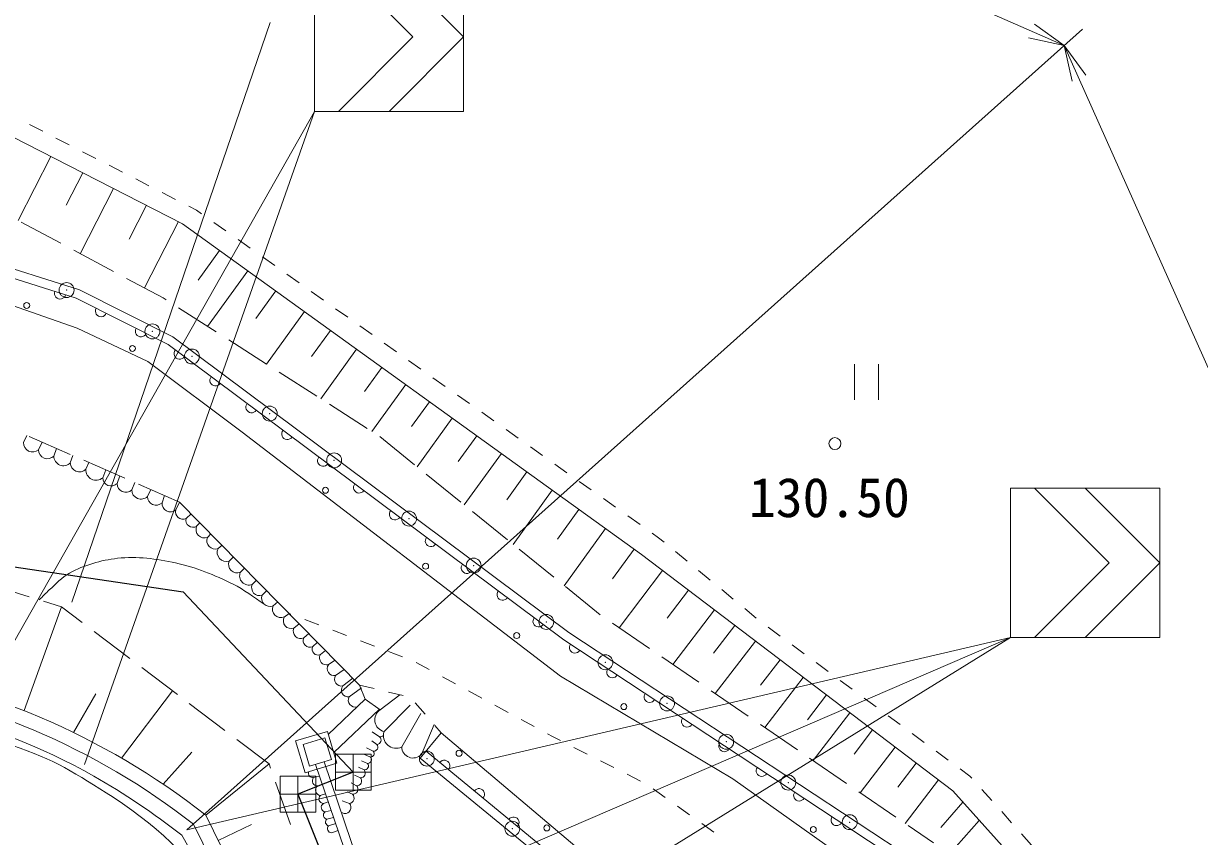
# Model space of a CAD drawing. Units: millimetres, scale not verified. Extents: x 40000 to 680000, y 20000 to 380000.
# Drawn here: x 446897 to 486291, y 314442 to 341670 of the extents above; entities that cross this region are included whole.
import ezdxf
from ezdxf.enums import TextEntityAlignment as Align

# ---------------------------------------------------------------- set-up
doc = ezdxf.new("R2010")
doc.units = ezdxf.units.MM
doc.header["$LTSCALE"] = 1000
doc.header["$PDMODE"] = 32
doc.header["$PDSIZE"] = 500
for name, color, linetype, lineweight in [('M-BGD', 7, 'Continuous', 13), ('M-BMK-ROW', 30, 'Continuous', 13), ('M-STR-HTXT', 7, 'Continuous', 13), ('M-STR-STRC', 7, 'Continuous', 13)]:
    doc.layers.add(name, color=color, linetype=linetype, lineweight=lineweight)
doc.styles.add('ＭＳ ゴシック', font='')
doc.styles.get('ＭＳ ゴシック').set_extended_font_data('MS Gothic')

msp = doc.modelspace()

# ---------------------------------------------------------------- linework, layer by layer
at = {"layer": 'M-BGD'}
for p, q in [((452228, 334962), (443694, 339321)), ((447539, 338060), (447094, 338288)), ((448429, 337604), (447984, 337832)), ((446714, 335075), (447809, 337219)), ((449319, 337148), (448874, 337376)), ((450209, 336693), (449764, 336921)), ((448324, 335583), (448880, 336672)), ((451099, 336237), (450654, 336465)), ((448800, 333961), (449915, 336143)), ((451989, 335781), (451544, 336009)), ((450433, 334445), (451014, 335582)), ((452692, 335421), (452434, 335553)), ((452864, 335299), (452692, 335421)), ((446823, 335017), (448146, 334310)), ((450949, 332813), (452085, 335035)), ((467599, 323882), (452228, 334962)), ((453679, 334721), (453272, 335010)), ((448587, 334075), (449910, 333368)), ((452745, 333069), (453466, 334070)), ((454495, 334143), (454087, 334432)), ((455311, 333565), (454903, 333854)), ((445365, 333513), (448660, 332473)), ((453065, 331526), (454408, 333390)), ((450351, 333132), (451577, 332478)), ((456127, 332986), (455719, 333276)), ((445139, 332706), (448691, 331472)), ((454678, 331786), (455347, 332714)), ((456943, 332408), (456535, 332697)), ((448660, 332473), (451740, 330918)), ((451577, 332478), (451670, 332418)), ((452091, 332149), (453355, 331341)), ((457759, 331830), (457351, 332119)), ((455039, 330264), (456306, 332022)), ((448691, 331472), (451059, 330350)), ((456545, 330513), (457179, 331393)), ((458575, 331252), (458167, 331541)), ((451740, 330918), (464996, 321031)), ((453776, 331071), (455040, 330263)), ((459390, 330673), (458982, 330962)), ((456859, 329100), (458056, 330761)), ((451059, 330350), (454220, 327982)), ((458315, 329342), (458900, 330153)), ((460206, 330095), (459798, 330384)), ((474736, 330261), (474736, 329061)), ((475536, 330261), (475536, 329061)), ((455461, 329994), (456725, 329186)), ((461022, 329517), (460614, 329806)), ((458569, 328006), (459700, 329576)), ((459899, 328171), (460497, 329001)), ((461838, 328938), (461430, 329228)), ((457146, 328916), (458409, 328108)), ((462654, 328360), (462246, 328649)), ((460080, 326825), (461255, 328455)), ((446897, 327637), (447007, 327872)), ((448458, 327240), (447082, 327839)), ((454220, 327982), (464887, 319807)), ((458829, 327836), (459996, 326894)), ((461454, 326996), (462078, 327862)), ((463470, 327782), (463062, 328071)), ((447396, 327392), (447517, 327649)), ((447914, 327183), (448003, 327438)), ((464285, 327204), (463877, 327493)), ((448465, 326951), (448549, 327200)), ((450291, 326441), (448916, 327040)), ((461664, 325546), (462904, 327267)), ((448985, 326740), (449090, 326965)), ((449550, 326457), (449653, 326720)), ((463083, 325717), (463757, 326652)), ((465101, 326625), (464693, 326914)), ((450031, 326264), (450120, 326516)), ((450523, 326050), (450625, 326296)), ((452125, 325643), (450750, 326242)), ((460385, 326580), (461551, 325637)), ((465917, 326047), (465509, 326336)), ((451046, 325828), (451164, 326062)), ((451538, 325620), (451621, 325862)), ((463302, 324223), (464610, 326037)), ((452002, 325380), (452125, 325643)), ((452125, 325643), (458152, 319513)), ((466733, 325469), (466325, 325758)), ((452342, 325097), (452518, 325243)), ((461940, 325323), (463107, 324380)), ((464782, 324403), (465498, 325397)), ((467549, 324890), (467141, 325180)), ((452697, 324832), (452805, 324952)), ((465013, 322840), (466392, 324752)), ((453060, 324458), (453173, 324577)), ((468171, 324449), (467957, 324601)), ((468354, 324299), (468171, 324449)), ((453416, 324087), (453546, 324198)), ((463496, 324066), (464663, 323123)), ((466633, 323069), (467349, 324063)), ((478027, 315969), (467599, 323882)), ((469126, 323663), (468740, 323981)), ((453789, 323665), (453930, 323807)), ((454162, 323294), (454305, 323426)), ((466847, 321434), (468307, 323345)), ((469899, 323028), (469513, 323346)), ((447088, 322468), (445655, 322912)), ((454562, 322882), (454697, 323027)), ((454889, 322526), (455043, 322675)), ((465052, 322809), (466218, 321866)), ((468459, 321759), (469170, 322690)), ((470671, 322392), (470285, 322710)), ((448173, 322132), (447566, 322320)), ((455257, 322168), (455416, 322296)), ((448173, 322132), (446915, 318657)), ((448862, 321611), (448173, 322132)), ((455628, 321792), (455791, 321915)), ((455855, 321890), (455791, 321915)), ((468647, 320202), (470043, 322028)), ((471443, 321757), (471057, 322075)), ((455947, 321416), (456130, 321569)), ((456788, 321531), (456321, 321711)), ((466630, 321582), (467868, 320735)), ((470014, 320585), (470723, 321512)), ((450457, 320403), (449261, 321309)), ((456282, 321094), (456451, 321243)), ((457721, 321172), (457255, 321352)), ((472241, 321155), (471839, 321452)), ((456578, 320796), (456745, 320944)), ((458655, 320813), (458188, 320993)), ((464996, 321031), (476580, 313395)), ((470071, 319228), (471415, 320987)), ((473046, 320562), (472644, 320858)), ((456841, 320533), (457016, 320669)), ((457114, 320196), (457333, 320346)), ((459588, 320455), (459121, 320634)), ((468281, 320453), (469519, 319606)), ((471588, 319509), (472239, 320361)), ((452051, 319196), (450855, 320102)), ((457351, 319832), (457636, 320038)), ((460491, 320030), (460052, 320269)), ((473851, 319968), (473448, 320265)), ((457591, 319482), (457927, 319742)), ((458152, 319513), (458638, 319395)), ((458343, 319037), (458152, 319513)), ((461370, 319553), (460931, 319792)), ((464887, 319807), (470663, 316368)), ((471733, 318090), (473017, 319771)), ((474656, 319375), (474253, 319671)), ((448575, 317922), (449319, 319221)), ((450182, 317066), (451889, 319319)), ((457802, 319122), (458219, 319415)), ((458848, 318684), (459506, 319185)), ((459124, 319277), (459610, 319159)), ((462249, 319076), (461809, 319314)), ((469931, 319323), (471169, 318476)), ((473162, 318353), (473795, 319181)), ((453646, 317989), (452450, 318894)), ((458343, 319037), (457106, 317860)), ((458818, 318704), (457289, 317249)), ((458848, 318684), (458343, 319037)), ((458976, 317957), (459849, 318841)), ((460022, 318922), (460348, 318543)), ((463128, 318599), (462688, 318837)), ((475461, 318781), (475058, 319078)), ((459566, 317440), (460205, 318557)), ((464006, 318121), (463567, 318360)), ((473353, 316982), (474579, 318586)), ((476266, 318188), (475863, 318485)), ((457076, 317959), (456010, 317640)), ((457076, 317959), (457395, 316894)), ((458821, 317779), (458573, 317951)), ((460887, 317916), (460190, 317061)), ((460650, 318192), (460225, 317187)), ((460675, 318164), (460887, 317916)), ((460887, 317916), (468413, 311554)), ((471582, 318194), (472820, 317347)), ((474724, 317203), (475339, 318009)), ((455123, 316871), (454045, 317687)), ((456329, 316574), (456010, 317640)), ((456991, 317746), (456260, 317527)), ((456479, 316796), (456260, 317527)), ((456991, 317746), (457210, 317015)), ((458737, 317522), (458570, 317648)), ((464614, 317791), (464446, 317883)), ((464889, 317652), (464614, 317791)), ((477070, 317594), (476668, 317891)), ((451579, 316192), (452531, 317265)), ((458516, 317101), (458300, 317200)), ((458614, 317300), (458390, 317406)), ((465169, 313366), (460380, 317294)), ((465782, 317201), (465336, 317426)), ((474925, 315906), (476094, 317436)), ((477875, 317001), (477473, 317298)), ((455123, 316871), (453007, 315157)), ((455172, 316732), (455123, 316871)), ((456329, 316574), (457395, 316894)), ((456479, 316796), (457210, 317015)), ((461453, 302909), (456677, 316855)), ((461737, 303005), (456964, 316941)), ((458304, 316671), (458115, 316766)), ((458422, 316888), (458214, 316976)), ((466674, 316749), (466228, 316975)), ((473232, 317064), (474470, 316217)), ((476187, 316090), (476804, 316897)), ((456611, 316413), (456810, 316467)), ((458184, 316407), (457987, 316497)), ((467566, 316298), (467120, 316524)), ((470663, 316368), (476063, 312548)), ((478602, 316465), (478278, 316704)), ((478667, 316393), (478602, 316465)), ((455841, 314847), (455339, 316261)), ((456753, 316138), (456904, 316193)), ((458055, 316143), (457869, 316235)), ((468397, 315744), (467990, 316034)), ((476430, 314876), (477545, 316335)), ((490164, 302467), (478027, 315969)), ((479333, 315647), (479000, 316020)), ((456840, 315814), (457015, 315867)), ((456943, 315549), (457104, 315607)), ((457815, 315550), (457575, 315635)), ((457914, 315854), (457741, 315937)), ((474883, 315935), (476121, 315088)), ((477629, 314744), (478369, 315589)), ((456456, 308119), (453007, 315157)), ((456997, 315263), (457204, 315316)), ((457640, 315210), (457547, 315239)), ((469210, 315163), (468803, 315453)), ((479999, 314901), (479666, 315274)), ((456330, 307219), (452591, 314853)), ((453422, 314310), (454531, 314848)), ((457062, 315018), (457285, 315080)), ((457116, 314802), (457356, 314873)), ((470024, 314581), (469617, 314872)), ((476533, 314805), (477376, 314229)), ((477887, 313810), (478914, 314982)), ((452196, 314482), (453765, 311743)), ((457435, 314640), (457216, 314565)), ((480665, 314155), (480332, 314528))]:
    msp.add_line(p, q, dxfattribs=at)
for points in [[(445445, 333802), (448773, 332752), (451899, 331174), (465169, 321277), (476752, 313641), (478937, 312032), (483466, 307330), (488949, 301095), (492478, 296492), (495599, 291817), (500804, 283117)], [(494226, 279494), (488844, 288208), (481838, 296144), (474134, 304238), (464969, 313142), (460190, 317061)]]:
    msp.add_lwpolyline(points, dxfattribs=at)
for centre, radius in [((447003, 332226), 100), ((450546, 330787), 100), ((474080, 327599), 200), ((457012, 326036), 100), ((460368, 323493), 100), ((463420, 321171), 100), ((467009, 318792), 100), ((461486, 317227), 100), ((464426, 314727), 100), ((473355, 314674), 100)]:
    msp.add_circle(centre, radius, dxfattribs=at)
for centre, radius, start, end in [((448124, 332630), 188, 158.7904, 346.1809), ((449495, 332038), 188, 149.5115, 336.9019), ((450834, 331362), 188, 149.5115, 336.9019), ((452127, 330615), 188, 139.5883, 326.9787), ((453329, 329718), 188, 139.5883, 326.9787), ((454532, 328821), 188, 139.5883, 326.9787), ((455734, 327924), 188, 139.5883, 326.9787), ((447197, 327618), 301, 176.5293, 311.2896), ((447699, 327395), 302, 180.6712, 315.4314), ((448238, 327182), 324, 179.8101, 314.5704), ((456936, 327027), 188, 139.5883, 326.9787), ((448769, 326954), 304, 180.5256, 315.2859), ((449327, 326716), 342, 175.9503, 310.7105), ((449831, 326461), 281, 180.7656, 315.5259), ((450322, 326259), 290, 179.1323, 313.8925), ((458139, 326131), 188, 139.5883, 326.9787), ((450831, 326048), 308, 179.6601, 314.4204), ((451335, 325827), 289, 179.6388, 314.3991), ((451820, 325597), 283, 175.296, 310.0562), ((452231, 325309), 240, 162.8143, 297.5746), ((452575, 325038), 240, 165.8831, 300.6433), ((459341, 325234), 188, 139.5883, 326.9787), ((452956, 324721), 282, 156.8186, 291.5788), ((453315, 324347), 278, 156.401, 291.1613), ((460544, 324337), 188, 139.5883, 326.9787), ((453690, 323954), 305, 154.1012, 288.8615), ((454053, 323557), 285, 157.8181, 292.5784), ((461746, 323440), 188, 139.5883, 326.9787), ((454448, 323171), 311, 156.7105, 291.4708), ((454799, 322772), 262, 155.2429, 290.0032), ((462948, 322543), 188, 139.5883, 326.9787), ((455148, 322424), 278, 158.4325, 293.1928), ((455521, 322058), 286, 157.2247, 291.985), ((455866, 321671), 267, 152.9616, 287.7219), ((464151, 321647), 188, 139.5883, 326.9787), ((456182, 321325), 252, 158.7432, 293.5034), ((456493, 321007), 228, 157.3718, 292.1321), ((456764, 320719), 201, 157.6199, 292.3801), ((465369, 320771), 188, 142.9105, 330.3009), ((457048, 320421), 235, 151.5983, 286.3585), ((437646, 295474), 24967, 52.0306, 81.7626), ((457308, 320063), 235, 145.7436, 280.5039), ((466621, 319945), 188, 142.9105, 330.3009), ((437999, 296174), 23703, 52.0026, 82.0788), ((457544, 319707), 230, 146.9851, 281.7454), ((457771, 319346), 226, 142.978, 277.7382), ((458011, 319012), 236, 152.3386, 287.0989), ((467874, 319120), 188, 142.9105, 330.3009), ((438116, 296546), 22820, 60.7917, 76.1098), ((459063, 318347), 400, 122.6742, 257.4345), ((469126, 318294), 188, 142.9105, 330.3009), ((459379, 317821), 425, 161.3455, 296.1058), ((458630, 317437), 137, 263.4522, 38.2125), ((458726, 317668), 147, 274.6157, 49.376), ((458837, 317938), 163, 265.522, 315.7069), ((470378, 317469), 188, 142.9105, 330.3009), ((458523, 317221), 120, 266.5001, 41.2604), ((459948, 317451), 382, 181.6724, 316.4327), ((458318, 316804), 134, 264.0569, 38.8172), ((458425, 317014), 126, 268.7541, 43.5144), ((460991, 316808), 188, 316.9441, 144.3345), ((471631, 316643), 188, 142.9105, 330.3009), ((437190, 295365), 24304, 51.8687, 60.2441), ((456593, 316566), 154, 163.641, 276.7379), ((456739, 316305), 168, 139.8239, 274.5842), ((458065, 316302), 159, 266.6165, 41.3768), ((458189, 316564), 157, 268.218, 42.9783), ((456864, 315994), 182, 127.721, 262.4812), ((457924, 316028), 175, 266.5664, 41.3266), ((462151, 315857), 188, 316.9441, 144.3345), ((456947, 315703), 154, 133.8435, 268.6038), ((457801, 315722), 173, 274.5498, 49.3101), ((472883, 315817), 188, 142.9105, 330.3009), ((457030, 315417), 158, 123.333, 258.0933), ((457081, 315154), 137, 127.3634, 262.1237), ((457656, 315416), 207, 265.3645, 40.1248), ((457134, 314922), 121, 126.6561, 261.4164), ((457215, 314705), 139, 135.5926, 270.3529), ((463311, 314905), 188, 316.9441, 144.3345), ((474135, 314992), 188, 142.9105, 330.3009)]:
    msp.add_arc(centre, radius, start, end, dxfattribs=at)
for points, knots in [([(454954, 322225), (454608, 322448), (454285, 322710), (453917, 322894), (453305, 323199), (452659, 323457), (451991, 323604), (451356, 323744), (450692, 323830), (450045, 323758), (449489, 323697), (448932, 323531), (448439, 323264), (448180, 323124), (447977, 322897), (447760, 322698), (447643, 322592), (447534, 322478), (447425, 322364)], [0, 0, 0, 0, 1, 1, 1, 2, 2, 2, 3, 3, 3, 4, 4, 4, 5, 5, 5, 6, 6, 6, 6]), ([(434636, 316472), (438075, 317609), (439521, 318375), (442746, 318137), (444240, 318027), (445102, 317955), (446525, 317488), (447932, 317027), (448653, 316557), (449898, 315753), (453393, 313495), (454044, 311154), (456152, 307128)], [0, 0, 0, 0, 1, 1, 1, 2, 2, 2, 3, 3, 3, 4, 4, 4, 4])]:
    msp.add_open_spline(points, degree=3, knots=knots, dxfattribs=at)
for p in [(448340, 332741), (451215, 331357), (452538, 330518), (455145, 328606), (457303, 327038), (459812, 325089), (461976, 323515), (464411, 321628), (466391, 320275), (468456, 318898), (470436, 317613), (460409, 317049), (472514, 316248), (474574, 314920), (463272, 314702)]:
    msp.add_point(p, dxfattribs=at)
at = {"layer": 'M-BMK-ROW'}
for p, q in [((458544, 317195), (457344, 317195)), ((457344, 317195), (457344, 315995)), ((457944, 315995), (457944, 317195)), ((458544, 315995), (458544, 317195)), ((456690, 316461), (455490, 316461)), ((455490, 316461), (455490, 315261)), ((456090, 315261), (456090, 316461)), ((456690, 315261), (456690, 316461)), ((458544, 316595), (457344, 316595)), ((457344, 315995), (458544, 315995)), ((456690, 315861), (455490, 315861)), ((455490, 315261), (456690, 315261))]:
    msp.add_line(p, q, dxfattribs=at)
at = {"layer": 'M-BMK-ROW', "lineweight": 25}
msp.add_lwpolyline([(425703, 316289), (437665, 324787), (452243, 322631), (457944, 316595), (456090, 315861), (459849, 306463)], dxfattribs=at)
at = {"layer": 'M-STR-HTXT'}
for p, q in [((439472, 359545), (481761, 340933)), ((481761, 340933), (480764, 341645)), ((452367, 314663), (482378, 341484)), ((481761, 340933), (480562, 341187)), ((521939, 250878), (481761, 340933)), ((481761, 340933), (482022, 339735)), ((481761, 340933), (482479, 339939))]:
    msp.add_line(p, q, dxfattribs=at)
at = {"layer": 'M-STR-STRC'}
for p, q in [((456641, 343722), (456641, 338722)), ((457444, 343722), (459944, 341222)), ((461641, 343722), (461641, 338722)), ((448518, 322287), (455159, 341700)), ((459944, 341222), (457444, 338722)), ((445198, 318529), (456641, 338722)), ((456641, 338722), (448941, 316855)), ((456641, 338722), (461641, 338722)), ((479962, 326108), (479961, 321108)), ((479962, 326108), (484962, 326107)), ((480765, 326108), (483265, 323607)), ((484962, 326107), (484961, 321107)), ((483265, 323607), (480764, 321108)), ((452367, 314663), (479961, 321107)), ((479961, 321107), (454838, 310290)), ((456578, 306664), (479961, 321107)), ((479961, 321108), (484961, 321107))]:
    msp.add_line(p, q, dxfattribs=at)
for points in [[(459141, 343722), (461641, 341222), (459141, 338722)], [(482462, 326107), (484962, 323607), (482461, 321107)]]:
    msp.add_lwpolyline(points, dxfattribs=at)

# ---------------------------------------------------------------- texts
at = {"layer": 'M-BGD', "style": 'ＭＳ ゴシック'}
msp.add_text('130.50', height=1320, dxfattribs=at).set_placement((471200, 324742), align=Align.BOTTOM_LEFT)

doc.saveas('drawing.dxf')
